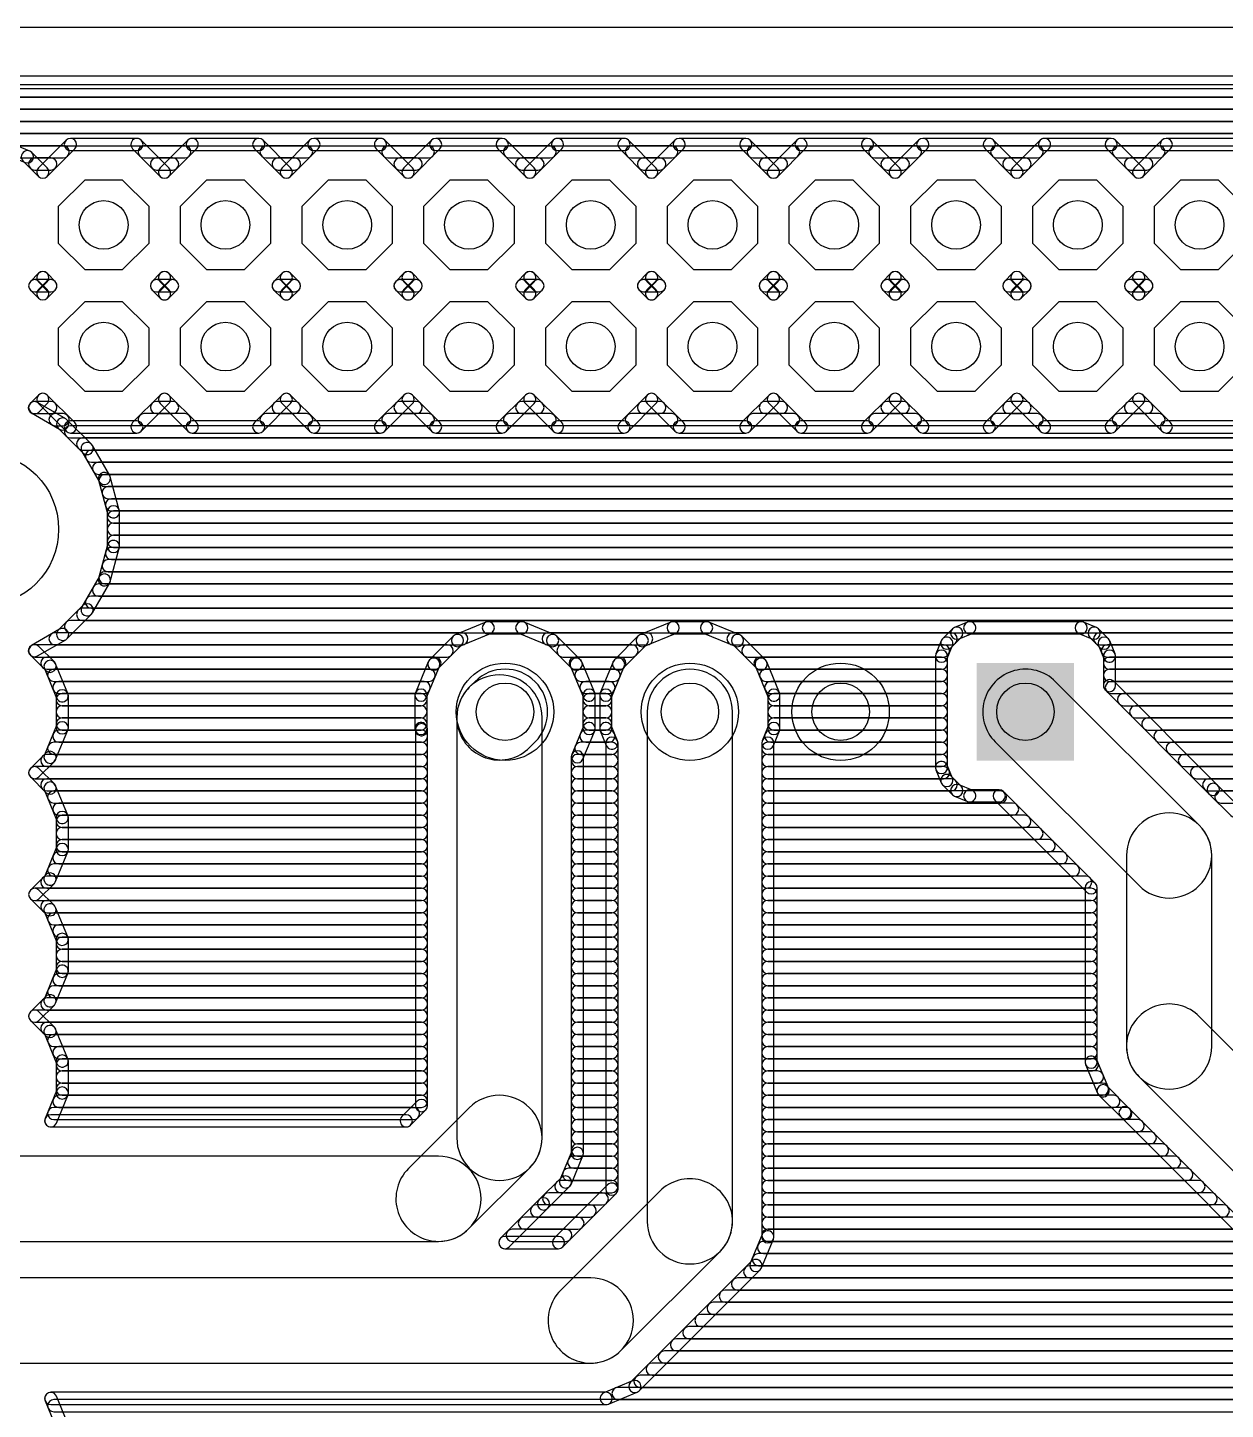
# Model space of a CAD drawing. Extents: x 5 to 83, y -5 to 101.
# Drawn here: x 31.43 to 56.42, y 71.81 to 100.64 of the extents above; entities that cross this region are included whole.
import ezdxf

# ---------------------------------------------------------------- set-up
doc = ezdxf.new("R2010")
doc.units = 0
for name, color, linetype in [('16', 175, 'CONTINUOUS'), ('17', 82, 'CONTINUOUS'), ('20', 30, 'CONTINUOUS'), ('44', 253, 'CONTINUOUS')]:
    doc.layers.add(name, color=color, linetype=linetype)

# ---------------------------------------------------------------- blocks, each defined once
blk = doc.blocks.new('OCTAGONP')
blk.add_lwpolyline([(-0.5, -0.2071), (-0.5, 0.2071), (-0.2071, 0.5), (0.2071, 0.5), (0.5, 0.2071), (0.5, -0.2071), (0.2071, -0.5), (-0.2071, -0.5)], close=True)
blk = doc.blocks.new('SQUAREP')
blk.add_solid([(-0.5, -0.5), (0.5, -0.5), (-0.5, 0.5), (0.5, 0.5)])
blk = doc.blocks.new('ROUNDP')
blk.add_circle((0, 0), 0.5)

msp = doc.modelspace()

# ---------------------------------------------------------------- linework, layer by layer
at = {"layer": '16'}
for points in [[(6.35, 99.365), (81.387, 99.365, 1), (81.387, 99.619), (6.35, 99.619, 1)], [(6.35, 99.187), (81.387, 99.187, 1), (81.387, 99.441), (6.35, 99.441, 1)], [(6.35, 98.933), (77.6534, 98.933, 1), (77.6534, 99.187), (6.35, 99.187, 1)], [(6.35, 98.679), (77.2135, 98.679, 1), (77.2135, 98.933), (6.35, 98.933, 1)], [(6.35, 98.425), (76.8928, 98.425, 1), (76.8928, 98.679), (6.35, 98.679, 1)], [(6.35, 98.171), (76.6388, 98.171, 1), (76.6388, 98.425), (6.35, 98.425, 1)], [(31.4782, 98.0585), (30.8621, 98.3137, 1), (30.7649, 98.0791), (31.381, 97.8238, 1)], [(32.2358, 98.2862), (31.6602, 97.7106, 1), (31.8398, 97.531), (32.4154, 98.1066, 1)], [(33.7144, 98.3234), (32.3256, 98.3234, 1), (32.3256, 98.0694), (33.7144, 98.0694, 1)], [(34.3798, 97.7106), (33.8042, 98.2862, 1), (33.6246, 98.1066), (34.2002, 97.531, 1)], [(34.7758, 98.2862), (34.2002, 97.7106, 1), (34.3798, 97.531), (34.9554, 98.1066, 1)], [(36.2544, 98.3234), (34.8656, 98.3234, 1), (34.8656, 98.0694), (36.2544, 98.0694, 1)], [(36.9198, 97.7106), (36.3442, 98.2862, 1), (36.1646, 98.1066), (36.7402, 97.531, 1)], [(37.3158, 98.2862), (36.7402, 97.7106, 1), (36.9198, 97.531), (37.4954, 98.1066, 1)], [(38.7944, 98.3234), (37.4056, 98.3234, 1), (37.4056, 98.0694), (38.7944, 98.0694, 1)], [(39.4598, 97.7106), (38.8842, 98.2862, 1), (38.7046, 98.1066), (39.2802, 97.531, 1)], [(39.8558, 98.2862), (39.2802, 97.7106, 1), (39.4598, 97.531), (40.0354, 98.1066, 1)], [(41.3344, 98.3234), (39.9456, 98.3234, 1), (39.9456, 98.0694), (41.3344, 98.0694, 1)], [(41.9998, 97.7106), (41.4242, 98.2862, 1), (41.2446, 98.1066), (41.8202, 97.531, 1)], [(42.3958, 98.2862), (41.8202, 97.7106, 1), (41.9998, 97.531), (42.5754, 98.1066, 1)], [(43.8744, 98.3234), (42.4856, 98.3234, 1), (42.4856, 98.0694), (43.8744, 98.0694, 1)], [(44.5398, 97.7106), (43.9642, 98.2862, 1), (43.7846, 98.1066), (44.3602, 97.531, 1)], [(44.9358, 98.2862), (44.3602, 97.7106, 1), (44.5398, 97.531), (45.1154, 98.1066, 1)], [(46.4144, 98.3234), (45.0256, 98.3234, 1), (45.0256, 98.0694), (46.4144, 98.0694, 1)], [(47.0798, 97.7106), (46.5042, 98.2862, 1), (46.3246, 98.1066), (46.9002, 97.531, 1)], [(47.4758, 98.2862), (46.9002, 97.7106, 1), (47.0798, 97.531), (47.6554, 98.1066, 1)], [(48.9544, 98.3234), (47.5656, 98.3234, 1), (47.5656, 98.0694), (48.9544, 98.0694, 1)], [(49.6198, 97.7106), (49.0442, 98.2862, 1), (48.8646, 98.1066), (49.4402, 97.531, 1)], [(50.0158, 98.2862), (49.4402, 97.7106, 1), (49.6198, 97.531), (50.1954, 98.1066, 1)], [(51.4944, 98.3234), (50.1056, 98.3234, 1), (50.1056, 98.0694), (51.4944, 98.0694, 1)], [(52.1598, 97.7106), (51.5842, 98.2862, 1), (51.4046, 98.1066), (51.9802, 97.531, 1)], [(52.5558, 98.2862), (51.9802, 97.7106, 1), (52.1598, 97.531), (52.7354, 98.1066, 1)], [(54.0344, 98.3234), (52.6456, 98.3234, 1), (52.6456, 98.0694), (54.0344, 98.0694, 1)], [(54.6998, 97.7106), (54.1242, 98.2862, 1), (53.9446, 98.1066), (54.5202, 97.531, 1)], [(55.0958, 98.2862), (54.5202, 97.7106, 1), (54.6998, 97.531), (55.2754, 98.1066, 1)], [(56.5744, 98.3234), (55.1856, 98.3234, 1), (55.1856, 98.0694), (56.5744, 98.0694, 1)], [(31.1814, 97.917), (32.1732, 97.917, 1), (32.1732, 98.171), (31.1814, 98.171, 1)], [(31.8398, 97.7106), (31.5194, 98.031, 1), (31.3398, 97.8514), (31.6602, 97.531, 1)], [(33.8668, 97.917), (34.7132, 97.917, 1), (34.7132, 98.171), (33.8668, 98.171, 1)], [(36.4068, 97.917), (37.2532, 97.917, 1), (37.2532, 98.171), (36.4068, 98.171, 1)], [(38.9468, 97.917), (39.7932, 97.917, 1), (39.7932, 98.171), (38.9468, 98.171, 1)], [(41.4868, 97.917), (42.3332, 97.917, 1), (42.3332, 98.171), (41.4868, 98.171, 1)], [(44.0268, 97.917), (44.8732, 97.917, 1), (44.8732, 98.171), (44.0268, 98.171, 1)], [(46.5668, 97.917), (47.4132, 97.917, 1), (47.4132, 98.171), (46.5668, 98.171, 1)], [(49.1068, 97.917), (49.9532, 97.917, 1), (49.9532, 98.171), (49.1068, 98.171, 1)], [(51.6468, 97.917), (52.4932, 97.917, 1), (52.4932, 98.171), (51.6468, 98.171, 1)], [(54.1868, 97.917), (55.0332, 97.917, 1), (55.0332, 98.171), (54.1868, 98.171, 1)], [(31.5808, 97.663), (31.9192, 97.663, 1), (31.9192, 97.917), (31.5808, 97.917, 1)], [(34.1208, 97.663), (34.4592, 97.663, 1), (34.4592, 97.917), (34.1208, 97.917, 1)], [(36.6608, 97.663), (36.9992, 97.663, 1), (36.9992, 97.917), (36.6608, 97.917, 1)], [(39.2008, 97.663), (39.5392, 97.663, 1), (39.5392, 97.917), (39.2008, 97.917, 1)], [(41.7408, 97.663), (42.0792, 97.663, 1), (42.0792, 97.917), (41.7408, 97.917, 1)], [(44.2808, 97.663), (44.6192, 97.663, 1), (44.6192, 97.917), (44.2808, 97.917, 1)], [(46.8208, 97.663), (47.1592, 97.663, 1), (47.1592, 97.917), (46.8208, 97.917, 1)], [(49.3608, 97.663), (49.6992, 97.663, 1), (49.6992, 97.917), (49.3608, 97.917, 1)], [(51.9008, 97.663), (52.2392, 97.663, 1), (52.2392, 97.917), (51.9008, 97.917, 1)], [(54.4408, 97.663), (54.7792, 97.663, 1), (54.7792, 97.917), (54.4408, 97.917, 1)], [(31.6706, 95.1602), (31.8398, 95.3294, 1), (31.6602, 95.509), (31.491, 95.3398, 1)], [(31.6602, 95.3294), (31.8294, 95.1602, 1), (32.009, 95.3398), (31.8398, 95.509, 1)], [(34.2106, 95.1602), (34.3798, 95.3294, 1), (34.2002, 95.509), (34.031, 95.3398, 1)], [(34.2002, 95.3294), (34.3694, 95.1602, 1), (34.549, 95.3398), (34.3798, 95.509, 1)], [(36.7506, 95.1602), (36.9198, 95.3294, 1), (36.7402, 95.509), (36.571, 95.3398, 1)], [(36.7402, 95.3294), (36.9094, 95.1602, 1), (37.089, 95.3398), (36.9198, 95.509, 1)], [(39.2906, 95.1602), (39.4598, 95.3294, 1), (39.2802, 95.509), (39.111, 95.3398, 1)], [(39.2802, 95.3294), (39.4494, 95.1602, 1), (39.629, 95.3398), (39.4598, 95.509, 1)], [(41.8306, 95.1602), (41.9998, 95.3294, 1), (41.8202, 95.509), (41.651, 95.3398, 1)], [(41.8202, 95.3294), (41.9894, 95.1602, 1), (42.169, 95.3398), (41.9998, 95.509, 1)], [(44.3706, 95.1602), (44.5398, 95.3294, 1), (44.3602, 95.509), (44.191, 95.3398, 1)], [(44.3602, 95.3294), (44.5294, 95.1602, 1), (44.709, 95.3398), (44.5398, 95.509, 1)], [(46.9106, 95.1602), (47.0798, 95.3294, 1), (46.9002, 95.509), (46.731, 95.3398, 1)], [(46.9002, 95.3294), (47.0694, 95.1602, 1), (47.249, 95.3398), (47.0798, 95.509, 1)], [(49.4506, 95.1602), (49.6198, 95.3294, 1), (49.4402, 95.509), (49.271, 95.3398, 1)], [(49.4402, 95.3294), (49.6094, 95.1602, 1), (49.789, 95.3398), (49.6198, 95.509, 1)], [(51.9906, 95.1602), (52.1598, 95.3294, 1), (51.9802, 95.509), (51.811, 95.3398, 1)], [(51.9802, 95.3294), (52.1494, 95.1602, 1), (52.329, 95.3398), (52.1598, 95.509, 1)], [(54.5306, 95.1602), (54.6998, 95.3294, 1), (54.5202, 95.509), (54.351, 95.3398, 1)], [(54.5202, 95.3294), (54.6894, 95.1602, 1), (54.869, 95.3398), (54.6998, 95.509, 1)], [(31.8398, 95.1706), (31.6706, 95.3398, 1), (31.491, 95.1602), (31.6602, 94.991, 1)], [(31.5808, 95.123), (31.9192, 95.123, 1), (31.9192, 95.377), (31.5808, 95.377, 1)], [(31.8294, 95.3398), (31.6602, 95.1706, 1), (31.8398, 94.991), (32.009, 95.1602, 1)], [(34.3798, 95.1706), (34.2106, 95.3398, 1), (34.031, 95.1602), (34.2002, 94.991, 1)], [(34.1208, 95.123), (34.4592, 95.123, 1), (34.4592, 95.377), (34.1208, 95.377, 1)], [(34.3694, 95.3398), (34.2002, 95.1706, 1), (34.3798, 94.991), (34.549, 95.1602, 1)], [(36.9198, 95.1706), (36.7506, 95.3398, 1), (36.571, 95.1602), (36.7402, 94.991, 1)], [(36.6608, 95.123), (36.9992, 95.123, 1), (36.9992, 95.377), (36.6608, 95.377, 1)], [(36.9094, 95.3398), (36.7402, 95.1706, 1), (36.9198, 94.991), (37.089, 95.1602, 1)], [(39.4598, 95.1706), (39.2906, 95.3398, 1), (39.111, 95.1602), (39.2802, 94.991, 1)], [(39.2008, 95.123), (39.5392, 95.123, 1), (39.5392, 95.377), (39.2008, 95.377, 1)], [(39.4494, 95.3398), (39.2802, 95.1706, 1), (39.4598, 94.991), (39.629, 95.1602, 1)], [(41.9998, 95.1706), (41.8306, 95.3398, 1), (41.651, 95.1602), (41.8202, 94.991, 1)], [(41.7408, 95.123), (42.0792, 95.123, 1), (42.0792, 95.377), (41.7408, 95.377, 1)], [(41.9894, 95.3398), (41.8202, 95.1706, 1), (41.9998, 94.991), (42.169, 95.1602, 1)], [(44.5398, 95.1706), (44.3706, 95.3398, 1), (44.191, 95.1602), (44.3602, 94.991, 1)], [(44.2808, 95.123), (44.6192, 95.123, 1), (44.6192, 95.377), (44.2808, 95.377, 1)], [(44.5294, 95.3398), (44.3602, 95.1706, 1), (44.5398, 94.991), (44.709, 95.1602, 1)], [(47.0798, 95.1706), (46.9106, 95.3398, 1), (46.731, 95.1602), (46.9002, 94.991, 1)], [(46.8208, 95.123), (47.1592, 95.123, 1), (47.1592, 95.377), (46.8208, 95.377, 1)], [(47.0694, 95.3398), (46.9002, 95.1706, 1), (47.0798, 94.991), (47.249, 95.1602, 1)], [(49.6198, 95.1706), (49.4506, 95.3398, 1), (49.271, 95.1602), (49.4402, 94.991, 1)], [(49.3608, 95.123), (49.6992, 95.123, 1), (49.6992, 95.377), (49.3608, 95.377, 1)], [(49.6094, 95.3398), (49.4402, 95.1706, 1), (49.6198, 94.991), (49.789, 95.1602, 1)], [(52.1598, 95.1706), (51.9906, 95.3398, 1), (51.811, 95.1602), (51.9802, 94.991, 1)], [(51.9008, 95.123), (52.2392, 95.123, 1), (52.2392, 95.377), (51.9008, 95.377, 1)], [(52.1494, 95.3398), (51.9802, 95.1706, 1), (52.1598, 94.991), (52.329, 95.1602, 1)], [(54.6998, 95.1706), (54.5306, 95.3398, 1), (54.351, 95.1602), (54.5202, 94.991, 1)], [(54.4408, 95.123), (54.7792, 95.123, 1), (54.7792, 95.377), (54.4408, 95.377, 1)], [(54.6894, 95.3398), (54.5202, 95.1706, 1), (54.6998, 94.991), (54.869, 95.1602, 1)], [(31.6654, 92.615), (31.8398, 92.7894, 1), (31.6602, 92.969), (31.4858, 92.7946, 1)], [(32.2277, 92.4749), (31.6391, 92.8148, 1), (31.5121, 92.5948), (32.1007, 92.255, 1)], [(31.5808, 92.583), (31.9192, 92.583, 1), (31.9192, 92.837), (31.5808, 92.837, 1)], [(31.6602, 92.7894), (32.2358, 92.2138, 1), (32.4154, 92.3934), (31.8398, 92.969, 1)], [(33.8042, 92.2138), (34.3798, 92.7894, 1), (34.2002, 92.969), (33.6246, 92.3934, 1)], [(34.1208, 92.583), (34.4592, 92.583, 1), (34.4592, 92.837), (34.1208, 92.837, 1)], [(34.2002, 92.7894), (34.7758, 92.2138, 1), (34.9554, 92.3934), (34.3798, 92.969, 1)], [(36.3442, 92.2138), (36.9198, 92.7894, 1), (36.7402, 92.969), (36.1646, 92.3934, 1)], [(36.6608, 92.583), (36.9992, 92.583, 1), (36.9992, 92.837), (36.6608, 92.837, 1)], [(36.7402, 92.7894), (37.3158, 92.2138, 1), (37.4954, 92.3934), (36.9198, 92.969, 1)], [(38.8842, 92.2138), (39.4598, 92.7894, 1), (39.2802, 92.969), (38.7046, 92.3934, 1)], [(39.2008, 92.583), (39.5392, 92.583, 1), (39.5392, 92.837), (39.2008, 92.837, 1)], [(39.2802, 92.7894), (39.8558, 92.2138, 1), (40.0354, 92.3934), (39.4598, 92.969, 1)], [(41.4242, 92.2138), (41.9998, 92.7894, 1), (41.8202, 92.969), (41.2446, 92.3934, 1)], [(41.7408, 92.583), (42.0792, 92.583, 1), (42.0792, 92.837), (41.7408, 92.837, 1)], [(41.8202, 92.7894), (42.3958, 92.2138, 1), (42.5754, 92.3934), (41.9998, 92.969, 1)], [(43.9642, 92.2138), (44.5398, 92.7894, 1), (44.3602, 92.969), (43.7846, 92.3934, 1)], [(44.2808, 92.583), (44.6192, 92.583, 1), (44.6192, 92.837), (44.2808, 92.837, 1)], [(44.3602, 92.7894), (44.9358, 92.2138, 1), (45.1154, 92.3934), (44.5398, 92.969, 1)], [(46.5042, 92.2138), (47.0798, 92.7894, 1), (46.9002, 92.969), (46.3246, 92.3934, 1)], [(46.8208, 92.583), (47.1592, 92.583, 1), (47.1592, 92.837), (46.8208, 92.837, 1)], [(46.9002, 92.7894), (47.4758, 92.2138, 1), (47.6554, 92.3934), (47.0798, 92.969, 1)], [(49.0442, 92.2138), (49.6198, 92.7894, 1), (49.4402, 92.969), (48.8646, 92.3934, 1)], [(49.3608, 92.583), (49.6992, 92.583, 1), (49.6992, 92.837), (49.3608, 92.837, 1)], [(49.4402, 92.7894), (50.0158, 92.2138, 1), (50.1954, 92.3934), (49.6198, 92.969, 1)], [(51.5842, 92.2138), (52.1598, 92.7894, 1), (51.9802, 92.969), (51.4046, 92.3934, 1)], [(51.9008, 92.583), (52.2392, 92.583, 1), (52.2392, 92.837), (51.9008, 92.837, 1)], [(51.9802, 92.7894), (52.5558, 92.2138, 1), (52.7354, 92.3934), (52.1598, 92.969, 1)], [(54.1242, 92.2138), (54.6998, 92.7894, 1), (54.5202, 92.969), (53.9446, 92.3934, 1)], [(54.4408, 92.583), (54.7792, 92.583, 1), (54.7792, 92.837), (54.4408, 92.837, 1)], [(54.5202, 92.7894), (55.0958, 92.2138, 1), (55.2754, 92.3934), (54.6998, 92.969, 1)], [(32.0065, 92.329), (32.1732, 92.329, 1), (32.1732, 92.583), (32.0065, 92.583, 1)], [(33.8668, 92.329), (34.7132, 92.329, 1), (34.7132, 92.583), (33.8668, 92.583, 1)], [(36.4068, 92.329), (37.2532, 92.329, 1), (37.2532, 92.583), (36.4068, 92.583, 1)], [(38.9468, 92.329), (39.7932, 92.329, 1), (39.7932, 92.583), (38.9468, 92.583, 1)], [(41.4868, 92.329), (42.3332, 92.329, 1), (42.3332, 92.583), (41.4868, 92.583, 1)], [(44.0268, 92.329), (44.8732, 92.329, 1), (44.8732, 92.583), (44.0268, 92.583, 1)], [(46.5668, 92.329), (47.4132, 92.329, 1), (47.4132, 92.583), (46.5668, 92.583, 1)], [(49.1068, 92.329), (49.9532, 92.329, 1), (49.9532, 92.583), (49.1068, 92.583, 1)], [(51.6468, 92.329), (52.4932, 92.329, 1), (52.4932, 92.583), (51.6468, 92.583, 1)], [(54.1868, 92.329), (55.0332, 92.329, 1), (55.0332, 92.583), (54.1868, 92.583, 1)], [(32.7647, 91.944), (32.254, 92.4547, 1), (32.0744, 92.2751), (32.5851, 91.7644, 1)], [(32.3256, 92.1766), (33.7144, 92.1766, 1), (33.7144, 92.4306), (32.3256, 92.4306, 1)], [(32.3272, 92.075), (77.2411, 92.075, 1), (77.2411, 92.329), (32.3272, 92.329, 1)], [(34.8656, 92.1766), (36.2544, 92.1766, 1), (36.2544, 92.4306), (34.8656, 92.4306, 1)], [(37.4056, 92.1766), (38.7944, 92.1766, 1), (38.7944, 92.4306), (37.4056, 92.4306, 1)], [(39.9456, 92.1766), (41.3344, 92.1766, 1), (41.3344, 92.4306), (39.9456, 92.4306, 1)], [(42.4856, 92.1766), (43.8744, 92.1766, 1), (43.8744, 92.4306), (42.4856, 92.4306, 1)], [(45.0256, 92.1766), (46.4144, 92.1766, 1), (46.4144, 92.4306), (45.0256, 92.4306, 1)], [(47.5656, 92.1766), (48.9544, 92.1766, 1), (48.9544, 92.4306), (47.5656, 92.4306, 1)], [(50.1056, 92.1766), (51.4944, 92.1766, 1), (51.4944, 92.4306), (50.1056, 92.4306, 1)], [(52.6456, 92.1766), (54.0344, 92.1766, 1), (54.0344, 92.4306), (52.6456, 92.4306, 1)], [(55.1856, 92.1766), (56.5744, 92.1766, 1), (56.5744, 92.4306), (55.1856, 92.4306, 1)], [(32.5812, 91.821), (77.1359, 91.821, 1), (77.1359, 92.075), (32.5812, 92.075, 1)], [(33.1461, 91.2923), (32.7849, 91.9177, 1), (32.565, 91.7907), (32.9261, 91.1653, 1)], [(32.7675, 91.567), (77.0636, 91.567, 1), (77.0636, 91.821), (32.7675, 91.821, 1)], [(32.9141, 91.313), (77.0636, 91.313, 1), (77.0636, 91.567), (32.9141, 91.567, 1)], [(33.3457, 90.564), (33.1587, 91.2616, 1), (32.9134, 91.1959), (33.1003, 90.4983, 1)], [(33.0475, 91.059), (77.0636, 91.059, 1), (77.0636, 91.313), (33.0475, 91.313, 1)], [(33.1156, 90.805), (77.1359, 90.805, 1), (77.1359, 91.059), (33.1156, 91.059, 1)], [(33.1836, 90.551), (77.2411, 90.551, 1), (77.2411, 90.805), (33.1836, 90.805, 1)], [(33.35, 89.8089), (33.35, 90.5311, 1), (33.096, 90.5311), (33.096, 89.8089, 1)], [(33.223, 90.297), (77.3852, 90.297, 1), (77.3852, 90.551), (33.223, 90.551, 1)], [(33.223, 90.043), (77.6392, 90.043, 1), (77.6392, 90.297), (33.223, 90.297, 1)], [(33.223, 89.789), (77.3852, 89.789, 1), (77.3852, 90.043), (33.223, 90.043, 1)], [(33.1587, 89.0784), (33.3457, 89.776, 1), (33.1003, 89.8417), (32.9134, 89.1441, 1)], [(33.1836, 89.535), (77.2411, 89.535, 1), (77.2411, 89.789), (33.1836, 89.789, 1)], [(33.1156, 89.281), (77.1359, 89.281, 1), (77.1359, 89.535), (33.1156, 89.535, 1)], [(32.7849, 88.4223), (33.1461, 89.0477, 1), (32.9261, 89.1747), (32.565, 88.5493, 1)], [(33.0475, 89.027), (77.0636, 89.027, 1), (77.0636, 89.281), (33.0475, 89.281, 1)], [(32.9141, 88.773), (77.0636, 88.773, 1), (77.0636, 89.027), (32.9141, 89.027, 1)], [(32.254, 87.8853), (32.7647, 88.396, 1), (32.5851, 88.5756), (32.0744, 88.0649, 1)], [(32.5812, 88.265), (77.1359, 88.265, 1), (77.1359, 88.519), (32.5812, 88.519, 1)], [(32.7675, 88.519), (77.0636, 88.519, 1), (77.0636, 88.773), (32.7675, 88.773, 1)], [(32.3272, 88.011), (77.2411, 88.011, 1), (77.2411, 88.265), (32.3272, 88.265, 1)], [(40.995, 88.2299), (40.3508, 87.9631, 1), (40.448, 87.7284), (41.0922, 87.9953, 1)], [(41.7408, 88.2396), (41.0436, 88.2396, 1), (41.0436, 87.9856), (41.7408, 87.9856, 1)], [(42.4336, 87.9631), (41.7894, 88.2299, 1), (41.6922, 87.9953), (42.3364, 87.7284, 1)], [(44.8506, 88.2299), (44.2064, 87.9631, 1), (44.3036, 87.7284), (44.9478, 87.9953, 1)], [(45.5964, 88.2396), (44.8992, 88.2396, 1), (44.8992, 87.9856), (45.5964, 87.9856, 1)], [(46.2892, 87.9631), (45.645, 88.2299, 1), (45.5478, 87.9953), (46.192, 87.7284, 1)], [(51.0367, 88.2299), (50.7659, 88.1178, 1), (50.8631, 87.8831), (51.1339, 87.9953, 1)], [(53.4103, 88.2396), (51.0853, 88.2396, 1), (51.0853, 87.9856), (53.4103, 87.9856, 1)], [(53.7297, 88.1178), (53.4589, 88.2299, 1), (53.3617, 87.9953), (53.6324, 87.8831, 1)], [(31.6391, 87.5252), (32.2277, 87.8651, 1), (32.1007, 88.085), (31.5121, 87.7452, 1)], [(32.0065, 87.757), (40.4917, 87.757, 1), (40.4917, 88.011), (32.0065, 88.011, 1)], [(40.3096, 87.9356), (39.8166, 87.4426, 1), (39.9962, 87.263), (40.4892, 87.756, 1)], [(42.2927, 87.757), (44.3473, 87.757, 1), (44.3473, 88.011), (42.2927, 88.011, 1)], [(42.9678, 87.4426), (42.4748, 87.9356, 1), (42.2952, 87.756), (42.7882, 87.263, 1)], [(44.1652, 87.9356), (43.6722, 87.4426, 1), (43.8518, 87.263), (44.3448, 87.756, 1)], [(46.1483, 87.757), (50.6981, 87.757, 1), (50.6981, 88.011), (46.1483, 88.011, 1)], [(46.8234, 87.4426), (46.3304, 87.9356, 1), (46.1508, 87.756), (46.6438, 87.263, 1)], [(50.7247, 88.0903), (50.5175, 87.8831, 1), (50.6971, 87.7034), (50.9043, 87.9107, 1)], [(53.9781, 87.8831), (53.7709, 88.0903, 1), (53.5912, 87.9107), (53.7985, 87.7034, 1)], [(53.7975, 87.757), (77.3852, 87.757, 1), (77.3852, 88.011), (53.7975, 88.011, 1)], [(31.991, 87.3994), (31.6654, 87.725, 1), (31.4858, 87.5454), (31.8114, 87.2198, 1)], [(31.5808, 87.503), (40.1837, 87.503, 1), (40.1837, 87.757), (31.5808, 87.757, 1)], [(42.6007, 87.503), (44.0393, 87.503, 1), (44.0393, 87.757), (42.6007, 87.757, 1)], [(46.4563, 87.503), (50.5397, 87.503, 1), (50.5397, 87.757), (46.4563, 87.757, 1)], [(50.49, 87.8419), (50.3779, 87.5711, 1), (50.6125, 87.4739), (50.7247, 87.7446, 1)], [(50.3682, 87.5225), (50.3682, 85.1975, 1), (50.6222, 85.1975), (50.6222, 87.5225, 1)], [(54.1177, 87.5711), (54.0056, 87.8419, 1), (53.7709, 87.7446), (53.8831, 87.4739, 1)], [(53.9559, 87.503), (77.6392, 87.503, 1), (77.6392, 87.757), (53.9559, 87.757, 1)], [(54.1274, 86.9063), (54.1274, 87.5225, 1), (53.8734, 87.5225), (53.8734, 86.9063, 1)], [(31.8348, 87.249), (39.9297, 87.249, 1), (39.9297, 87.503), (31.8348, 87.503, 1)], [(32.2737, 86.7421), (32.0185, 87.3582, 1), (31.7838, 87.261), (32.0391, 86.6449, 1)], [(39.7891, 87.4014), (39.5223, 86.7572, 1), (39.7569, 86.66), (40.0237, 87.3042, 1)], [(42.8547, 87.249), (43.7853, 87.249, 1), (43.7853, 87.503), (42.8547, 87.503, 1)], [(43.2621, 86.7572), (42.9953, 87.4014, 1), (42.7606, 87.3042), (43.0275, 86.66, 1)], [(43.6447, 87.4014), (43.3779, 86.7572, 1), (43.6125, 86.66), (43.8793, 87.3042, 1)], [(46.7103, 87.249), (50.4952, 87.249, 1), (50.4952, 87.503), (46.7103, 87.503, 1)], [(47.1177, 86.7572), (46.8509, 87.4014, 1), (46.6162, 87.3042), (46.8831, 86.66, 1)], [(54.0004, 87.249), (77.3852, 87.249, 1), (77.3852, 87.503), (54.0004, 87.503, 1)], [(31.9789, 86.995), (39.8108, 86.995, 1), (39.8108, 87.249), (31.9789, 87.249, 1)], [(41.9036, 85.6142), (42.0208, 85.7314, 1), (40.7636, 86.9886), (40.6464, 86.8714, 1)], [(42.164, 77.47), (42.164, 86.2428, 1), (40.386, 86.2428), (40.386, 77.47, 1)], [(42.9736, 86.995), (43.6664, 86.995, 1), (43.6664, 87.249), (42.9736, 87.249, 1)], [(46.1368, 75.7278), (46.1368, 86.36, 1), (44.3588, 86.36), (44.3588, 75.7278, 1)], [(46.8292, 86.995), (50.4952, 86.995, 1), (50.4952, 87.249), (46.8292, 87.249, 1)], [(51.6192, 85.7314), (54.6164, 82.7342, 1), (55.8736, 83.9914), (52.8764, 86.9886, 1)], [(54.0004, 86.995), (77.2411, 86.995, 1), (77.2411, 87.249), (54.0004, 87.249, 1)], [(32.0841, 86.741), (39.7056, 86.741, 1), (39.7056, 86.995), (32.0841, 86.995, 1)], [(32.2834, 86.0265), (32.2834, 86.6935, 1), (32.0294, 86.6935), (32.0294, 86.0265, 1)], [(39.5126, 86.7086), (39.5126, 86.0114, 1), (39.7666, 86.0114), (39.7666, 86.7086, 1)], [(43.0788, 86.741), (43.5612, 86.741, 1), (43.5612, 86.995), (43.0788, 86.995, 1)], [(43.2718, 86.0114), (43.2718, 86.7086, 1), (43.0178, 86.7086), (43.0178, 86.0114, 1)], [(43.3682, 86.7086), (43.3682, 86.0114, 1), (43.6222, 86.0114), (43.6222, 86.7086, 1)], [(46.9344, 86.741), (50.4952, 86.741, 1), (50.4952, 86.995), (46.9344, 86.995, 1)], [(47.1274, 86.0114), (47.1274, 86.7086, 1), (46.8734, 86.7086), (46.8734, 86.0114, 1)], [(56.2556, 84.8307), (54.0902, 86.9961, 1), (53.9106, 86.8165), (56.076, 84.6511, 1)], [(54.0387, 86.741), (77.1359, 86.741, 1), (77.1359, 86.995), (54.0387, 86.995, 1)], [(32.1564, 86.487), (39.6396, 86.487, 1), (39.6396, 86.741), (32.1564, 86.741, 1)], [(43.1448, 86.487), (43.4952, 86.487, 1), (43.4952, 86.741), (43.1448, 86.741, 1)], [(47.0004, 86.487), (50.4952, 86.487, 1), (50.4952, 86.741), (47.0004, 86.741, 1)], [(54.2927, 86.487), (77.0636, 86.487, 1), (77.0636, 86.741), (54.2927, 86.741, 1)], [(32.1564, 86.233), (39.6396, 86.233, 1), (39.6396, 86.487), (32.1564, 86.487, 1)], [(32.1564, 85.979), (39.6396, 85.979, 1), (39.6396, 86.233), (32.1564, 86.233, 1)], [(43.1448, 86.233), (43.4952, 86.233, 1), (43.4952, 86.487), (43.1448, 86.487, 1)], [(43.1448, 85.979), (43.4952, 85.979, 1), (43.4952, 86.233), (43.1448, 86.233, 1)], [(47.0004, 86.233), (50.4952, 86.233, 1), (50.4952, 86.487), (47.0004, 86.487, 1)], [(47.0004, 85.979), (50.4952, 85.979, 1), (50.4952, 86.233), (47.0004, 86.233, 1)], [(54.5467, 86.233), (77.0636, 86.233, 1), (77.0636, 86.487), (54.5467, 86.487, 1)], [(54.8007, 85.979), (77.0636, 85.979, 1), (77.0636, 86.233), (54.8007, 86.233, 1)], [(32.0185, 85.3618), (32.2737, 85.9779, 1), (32.0391, 86.0751), (31.7838, 85.459, 1)], [(32.0841, 85.725), (39.6494, 85.725, 1), (39.6494, 85.979), (32.0841, 85.979, 1)], [(39.5223, 85.9628), (39.5321, 85.9391, 1), (39.7667, 86.0363), (39.7569, 86.06, 1)], [(39.5224, 85.9877), (39.5224, 78.1433, 1), (39.7764, 78.1433), (39.7764, 85.9877, 1)], [(43.0179, 85.3732), (43.2621, 85.9628, 1), (43.0275, 86.06), (42.7833, 85.4704, 1)], [(43.0788, 85.725), (43.5612, 85.725, 1), (43.5612, 85.979), (43.0788, 85.979, 1)], [(43.3779, 85.9628), (43.5049, 85.6562, 1), (43.7395, 85.7534), (43.6125, 86.06, 1)], [(46.9907, 85.6562), (47.1177, 85.9628, 1), (46.8831, 86.06), (46.7561, 85.7534, 1)], [(46.9344, 85.725), (50.4952, 85.725, 1), (50.4952, 85.979), (46.9344, 85.979, 1)], [(55.0547, 85.725), (77.1359, 85.725, 1), (77.1359, 85.979), (55.0547, 85.979, 1)], [(31.9789, 85.471), (39.6494, 85.471, 1), (39.6494, 85.725), (31.9789, 85.725, 1)], [(42.9736, 85.471), (43.6222, 85.471, 1), (43.6222, 85.725), (42.9736, 85.725, 1)], [(43.4952, 85.7048), (43.4952, 76.4011, 1), (43.7492, 76.4011), (43.7492, 85.7048, 1)], [(47.0004, 75.4044), (47.0004, 85.7048, 1), (46.7464, 85.7048), (46.7464, 75.4044, 1)], [(46.8734, 85.471), (50.4952, 85.471, 1), (50.4952, 85.725), (46.8734, 85.725, 1)], [(55.3087, 85.471), (77.2411, 85.471, 1), (77.2411, 85.725), (55.3087, 85.725, 1)], [(31.6706, 85.0002), (31.991, 85.3206, 1), (31.8114, 85.5002), (31.491, 85.1798, 1)], [(31.8348, 85.217), (39.6494, 85.217, 1), (39.6494, 85.471), (31.8348, 85.471, 1)], [(43.0276, 77.1466), (43.0276, 85.4218, 1), (42.7736, 85.4218), (42.7736, 77.1466, 1)], [(42.9006, 85.217), (43.6222, 85.217, 1), (43.6222, 85.471), (42.9006, 85.471, 1)], [(46.8734, 85.217), (50.4952, 85.217, 1), (50.4952, 85.471), (46.8734, 85.471, 1)], [(55.5627, 85.217), (77.3852, 85.217, 1), (77.3852, 85.471), (55.5627, 85.471, 1)], [(31.991, 84.8594), (31.6706, 85.1798, 1), (31.491, 85.0002), (31.8114, 84.6798, 1)], [(31.5808, 84.963), (39.6494, 84.963, 1), (39.6494, 85.217), (31.5808, 85.217, 1)], [(42.9006, 84.963), (43.6222, 84.963, 1), (43.6222, 85.217), (42.9006, 85.217, 1)], [(46.8734, 84.963), (50.5397, 84.963, 1), (50.5397, 85.217), (46.8734, 85.217, 1)], [(50.3779, 85.1489), (50.49, 84.8781, 1), (50.7247, 84.9753), (50.6125, 85.2461, 1)], [(50.5175, 84.8369), (50.7247, 84.6297, 1), (50.9043, 84.8093), (50.6971, 85.0165, 1)], [(55.8167, 84.963), (77.6392, 84.963, 1), (77.6392, 85.217), (55.8167, 85.217, 1)], [(31.8348, 84.709), (39.6494, 84.709, 1), (39.6494, 84.963), (31.8348, 84.963, 1)], [(32.2737, 84.2021), (32.0185, 84.8182, 1), (31.7838, 84.721), (32.0391, 84.1049, 1)], [(42.9006, 84.709), (43.6222, 84.709, 1), (43.6222, 84.963), (42.9006, 84.963, 1)], [(46.8734, 84.709), (50.6981, 84.709, 1), (50.6981, 84.963), (46.8734, 84.963, 1)], [(50.7659, 84.6022), (51.0367, 84.4901, 1), (51.1339, 84.7247), (50.8631, 84.8369, 1)], [(56.0707, 84.709), (77.3852, 84.709, 1), (77.3852, 84.963), (56.0707, 84.963, 1)], [(56.7129, 84.3734), (56.2556, 84.8307, 1), (56.076, 84.6511), (56.5333, 84.1938, 1)], [(31.9789, 84.455), (39.6494, 84.455, 1), (39.6494, 84.709), (31.9789, 84.709, 1)], [(42.9006, 84.455), (43.6222, 84.455, 1), (43.6222, 84.709), (42.9006, 84.709, 1)], [(46.8734, 84.455), (51.7269, 84.455, 1), (51.7269, 84.709), (46.8734, 84.709, 1)], [(51.0853, 84.4804), (51.7015, 84.4804, 1), (51.7015, 84.7344), (51.0853, 84.7344, 1)], [(51.6116, 84.5176), (53.5296, 82.5996, 1), (53.7092, 82.7793), (51.7913, 84.6972, 1)], [(56.3247, 84.455), (77.2411, 84.455, 1), (77.2411, 84.709), (56.3247, 84.709, 1)], [(32.0841, 84.201), (39.6494, 84.201, 1), (39.6494, 84.455), (32.0841, 84.455, 1)], [(32.2834, 83.4865), (32.2834, 84.1535, 1), (32.0294, 84.1535), (32.0294, 83.4865, 1)], [(32.1564, 83.947), (39.6494, 83.947, 1), (39.6494, 84.201), (32.1564, 84.201, 1)], [(42.9006, 84.201), (43.6222, 84.201, 1), (43.6222, 84.455), (42.9006, 84.455, 1)], [(42.9006, 83.947), (43.6222, 83.947, 1), (43.6222, 84.201), (42.9006, 84.201, 1)], [(46.8734, 84.201), (51.9809, 84.201, 1), (51.9809, 84.455), (46.8734, 84.455, 1)], [(46.8734, 83.947), (52.2349, 83.947, 1), (52.2349, 84.201), (46.8734, 84.201, 1)], [(54.356, 83.3628), (54.356, 79.375, 1), (56.134, 79.375), (56.134, 83.3628, 1)], [(32.1564, 83.693), (39.6494, 83.693, 1), (39.6494, 83.947), (32.1564, 83.947, 1)], [(42.9006, 83.693), (43.6222, 83.693, 1), (43.6222, 83.947), (42.9006, 83.947, 1)], [(46.8734, 83.693), (52.4888, 83.693, 1), (52.4888, 83.947), (46.8734, 83.947, 1)], [(32.0185, 82.8218), (32.2737, 83.4379, 1), (32.0391, 83.5351), (31.7838, 82.919, 1)], [(32.1564, 83.439), (39.6494, 83.439, 1), (39.6494, 83.693), (32.1564, 83.693, 1)], [(42.9006, 83.439), (43.6222, 83.439, 1), (43.6222, 83.693), (42.9006, 83.693, 1)], [(46.8734, 83.439), (52.7429, 83.439, 1), (52.7429, 83.693), (46.8734, 83.693, 1)], [(32.0841, 83.185), (39.6494, 83.185, 1), (39.6494, 83.439), (32.0841, 83.439, 1)], [(42.9006, 83.185), (43.6222, 83.185, 1), (43.6222, 83.439), (42.9006, 83.439, 1)], [(46.8734, 83.185), (52.9969, 83.185, 1), (52.9969, 83.439), (46.8734, 83.439, 1)], [(31.9789, 82.931), (39.6494, 82.931, 1), (39.6494, 83.185), (31.9789, 83.185, 1)], [(42.9006, 82.931), (43.6222, 82.931, 1), (43.6222, 83.185), (42.9006, 83.185, 1)], [(46.8734, 82.931), (53.2508, 82.931, 1), (53.2508, 83.185), (46.8734, 83.185, 1)], [(31.6706, 82.4602), (31.991, 82.7806, 1), (31.8114, 82.9602), (31.491, 82.6398, 1)], [(31.8348, 82.677), (39.6494, 82.677, 1), (39.6494, 82.931), (31.8348, 82.931, 1)], [(42.9006, 82.677), (43.6222, 82.677, 1), (43.6222, 82.931), (42.9006, 82.931, 1)], [(46.8734, 82.677), (53.5049, 82.677, 1), (53.5049, 82.931), (46.8734, 82.931, 1)], [(53.4924, 82.6895), (53.4924, 79.0516, 1), (53.7464, 79.0516), (53.7464, 82.6895, 1)], [(31.991, 82.3194), (31.6706, 82.6398, 1), (31.491, 82.4602), (31.8114, 82.1398, 1)], [(31.5808, 82.423), (39.6494, 82.423, 1), (39.6494, 82.677), (31.5808, 82.677, 1)], [(42.9006, 82.423), (43.6222, 82.423, 1), (43.6222, 82.677), (42.9006, 82.677, 1)], [(46.8734, 82.423), (53.6194, 82.423, 1), (53.6194, 82.677), (46.8734, 82.677, 1)], [(31.8348, 82.169), (39.6494, 82.169, 1), (39.6494, 82.423), (31.8348, 82.423, 1)], [(32.2737, 81.6621), (32.0185, 82.2782, 1), (31.7838, 82.181), (32.0391, 81.5649, 1)], [(31.9789, 81.915), (39.6494, 81.915, 1), (39.6494, 82.169), (31.9789, 82.169, 1)], [(42.9006, 82.169), (43.6222, 82.169, 1), (43.6222, 82.423), (42.9006, 82.423, 1)], [(42.9006, 81.915), (43.6222, 81.915, 1), (43.6222, 82.169), (42.9006, 82.169, 1)], [(46.8734, 82.169), (53.6194, 82.169, 1), (53.6194, 82.423), (46.8734, 82.423, 1)], [(46.8734, 81.915), (53.6194, 81.915, 1), (53.6194, 82.169), (46.8734, 82.169, 1)], [(32.0841, 81.661), (39.6494, 81.661, 1), (39.6494, 81.915), (32.0841, 81.915, 1)], [(42.9006, 81.661), (43.6222, 81.661, 1), (43.6222, 81.915), (42.9006, 81.915, 1)], [(46.8734, 81.661), (53.6194, 81.661, 1), (53.6194, 81.915), (46.8734, 81.915, 1)], [(32.2834, 80.9465), (32.2834, 81.6135, 1), (32.0294, 81.6135), (32.0294, 80.9465, 1)], [(32.1564, 81.407), (39.6494, 81.407, 1), (39.6494, 81.661), (32.1564, 81.661, 1)], [(42.9006, 81.407), (43.6222, 81.407, 1), (43.6222, 81.661), (42.9006, 81.661, 1)], [(46.8734, 81.407), (53.6194, 81.407, 1), (53.6194, 81.661), (46.8734, 81.661, 1)], [(32.1564, 81.153), (39.6494, 81.153, 1), (39.6494, 81.407), (32.1564, 81.407, 1)], [(42.9006, 81.153), (43.6222, 81.153, 1), (43.6222, 81.407), (42.9006, 81.407, 1)], [(46.8734, 81.153), (53.6194, 81.153, 1), (53.6194, 81.407), (46.8734, 81.407, 1)], [(32.0185, 80.2818), (32.2737, 80.8979, 1), (32.0391, 80.9951), (31.7838, 80.379, 1)], [(32.1564, 80.899), (39.6494, 80.899, 1), (39.6494, 81.153), (32.1564, 81.153, 1)], [(42.9006, 80.899), (43.6222, 80.899, 1), (43.6222, 81.153), (42.9006, 81.153, 1)], [(46.8734, 80.899), (53.6194, 80.899, 1), (53.6194, 81.153), (46.8734, 81.153, 1)], [(32.0841, 80.645), (39.6494, 80.645, 1), (39.6494, 80.899), (32.0841, 80.899, 1)], [(42.9006, 80.645), (43.6222, 80.645, 1), (43.6222, 80.899), (42.9006, 80.899, 1)], [(46.8734, 80.645), (53.6194, 80.645, 1), (53.6194, 80.899), (46.8734, 80.899, 1)], [(31.6706, 79.9202), (31.991, 80.2406, 1), (31.8114, 80.4202), (31.491, 80.0998, 1)], [(31.9789, 80.391), (39.6494, 80.391, 1), (39.6494, 80.645), (31.9789, 80.645, 1)], [(42.9006, 80.391), (43.6222, 80.391, 1), (43.6222, 80.645), (42.9006, 80.645, 1)], [(46.8734, 80.391), (53.6194, 80.391, 1), (53.6194, 80.645), (46.8734, 80.645, 1)], [(31.8348, 80.137), (39.6494, 80.137, 1), (39.6494, 80.391), (31.8348, 80.391, 1)], [(42.9006, 80.137), (43.6222, 80.137, 1), (43.6222, 80.391), (42.9006, 80.391, 1)], [(46.8734, 80.137), (53.6194, 80.137, 1), (53.6194, 80.391), (46.8734, 80.391, 1)], [(54.6164, 78.7464), (59.6964, 73.6664, 1), (60.9536, 74.9236), (55.8736, 80.0036, 1)], [(31.991, 79.7794), (31.6706, 80.0998, 1), (31.491, 79.9202), (31.8114, 79.5998, 1)], [(31.5808, 79.883), (39.6494, 79.883, 1), (39.6494, 80.137), (31.5808, 80.137, 1)], [(31.8348, 79.629), (39.6494, 79.629, 1), (39.6494, 79.883), (31.8348, 79.883, 1)], [(42.9006, 79.883), (43.6222, 79.883, 1), (43.6222, 80.137), (42.9006, 80.137, 1)], [(42.9006, 79.629), (43.6222, 79.629, 1), (43.6222, 79.883), (42.9006, 79.883, 1)], [(46.8734, 79.883), (53.6194, 79.883, 1), (53.6194, 80.137), (46.8734, 80.137, 1)], [(46.8734, 79.629), (53.6194, 79.629, 1), (53.6194, 79.883), (46.8734, 79.883, 1)], [(32.2737, 79.1221), (32.0185, 79.7382, 1), (31.7838, 79.641), (32.0391, 79.0249, 1)], [(31.9789, 79.375), (39.6494, 79.375, 1), (39.6494, 79.629), (31.9789, 79.629, 1)], [(42.9006, 79.375), (43.6222, 79.375, 1), (43.6222, 79.629), (42.9006, 79.629, 1)], [(46.8734, 79.375), (53.6194, 79.375, 1), (53.6194, 79.629), (46.8734, 79.629, 1)], [(32.0841, 79.121), (39.6494, 79.121, 1), (39.6494, 79.375), (32.0841, 79.375, 1)], [(42.9006, 79.121), (43.6222, 79.121, 1), (43.6222, 79.375), (42.9006, 79.375, 1)], [(46.8734, 79.121), (53.6194, 79.121, 1), (53.6194, 79.375), (46.8734, 79.375, 1)], [(32.2834, 78.4065), (32.2834, 79.0735, 1), (32.0294, 79.0735), (32.0294, 78.4065, 1)], [(32.1564, 78.867), (39.6494, 78.867, 1), (39.6494, 79.121), (32.1564, 79.121, 1)], [(42.9006, 78.867), (43.6222, 78.867, 1), (43.6222, 79.121), (42.9006, 79.121, 1)], [(46.8734, 78.867), (53.6433, 78.867, 1), (53.6433, 79.121), (46.8734, 79.121, 1)], [(53.5021, 79.003), (53.7495, 78.4056, 1), (53.9842, 78.5028), (53.7367, 79.1002, 1)], [(32.1564, 78.613), (39.6494, 78.613, 1), (39.6494, 78.867), (32.1564, 78.867, 1)], [(42.9006, 78.613), (43.6222, 78.613, 1), (43.6222, 78.867), (42.9006, 78.867, 1)], [(46.8734, 78.613), (53.7485, 78.613, 1), (53.7485, 78.867), (46.8734, 78.867, 1)], [(32.0331, 77.777), (32.2737, 78.3579, 1), (32.0391, 78.4551), (31.7984, 77.8742, 1)], [(32.1564, 78.359), (39.6494, 78.359, 1), (39.6494, 78.613), (32.1564, 78.613, 1)], [(42.9006, 78.359), (43.6222, 78.359, 1), (43.6222, 78.613), (42.9006, 78.613, 1)], [(46.8734, 78.359), (53.8537, 78.359, 1), (53.8537, 78.613), (46.8734, 78.613, 1)], [(53.7771, 78.3644), (54.2344, 77.9071, 1), (54.414, 78.0867), (53.9567, 78.544, 1)], [(32.0841, 78.105), (39.6494, 78.105, 1), (39.6494, 78.359), (32.0841, 78.359, 1)], [(40.6336, 75.5714), (41.9036, 76.8414, 1), (40.6464, 78.0986), (39.3764, 76.8286, 1)], [(39.5596, 78.2331), (39.2418, 77.9154, 1), (39.4215, 77.7358), (39.7392, 78.0535, 1)], [(42.9006, 78.105), (43.6222, 78.105, 1), (43.6222, 78.359), (42.9006, 78.359, 1)], [(46.8734, 78.105), (54.0891, 78.105, 1), (54.0891, 78.359), (46.8734, 78.359, 1)], [(39.3317, 77.9526), (31.9158, 77.9526, 1), (31.9158, 77.6986), (39.3317, 77.6986, 1)], [(31.9789, 77.851), (39.4841, 77.851, 1), (39.4841, 78.105), (31.9789, 78.105, 1)], [(42.9006, 77.851), (43.6222, 77.851, 1), (43.6222, 78.105), (42.9006, 78.105, 1)], [(42.9006, 77.597), (43.6222, 77.597, 1), (43.6222, 77.851), (42.9006, 77.851, 1)], [(46.8734, 77.851), (54.3431, 77.851, 1), (54.3431, 78.105), (46.8734, 78.105, 1)], [(46.8734, 77.597), (54.5971, 77.597, 1), (54.5971, 77.851), (46.8734, 77.851, 1)], [(54.2344, 77.9071), (57.9363, 74.2052, 1), (58.1159, 74.3848), (54.414, 78.0867, 1)], [(42.9006, 77.343), (43.6222, 77.343, 1), (43.6222, 77.597), (42.9006, 77.597, 1)], [(46.8734, 77.343), (54.8511, 77.343, 1), (54.8511, 77.597), (46.8734, 77.597, 1)], [(42.7704, 76.5006), (43.0179, 77.098, 1), (42.7833, 77.1952), (42.5358, 76.5978, 1)], [(42.9006, 77.089), (43.6222, 77.089, 1), (43.6222, 77.343), (42.9006, 77.343, 1)], [(46.8734, 77.089), (55.1051, 77.089, 1), (55.1051, 77.343), (46.8734, 77.343, 1)], [(30.48, 75.311), (40.005, 75.311, 1), (40.005, 77.089), (30.48, 77.089, 1)], [(42.8241, 76.835), (43.6222, 76.835, 1), (43.6222, 77.089), (42.8241, 77.089, 1)], [(46.8734, 76.835), (55.3591, 76.835, 1), (55.3591, 77.089), (46.8734, 77.089, 1)], [(42.7189, 76.581), (43.6222, 76.581, 1), (43.6222, 76.835), (42.7189, 76.835, 1)], [(46.8734, 76.581), (55.6131, 76.581, 1), (55.6131, 76.835), (46.8734, 76.835, 1)], [(42.2856, 76.0021), (42.7429, 76.4594, 1), (42.5633, 76.639), (42.106, 76.1817, 1)], [(43.8086, 73.0314), (45.8764, 75.0992, 1), (44.6192, 76.3564), (42.5514, 74.2886, 1)], [(43.5324, 76.4909), (42.4168, 75.3754, 1), (42.5965, 75.1958), (43.712, 76.3113, 1)], [(42.5579, 76.327), (43.6222, 76.327, 1), (43.6222, 76.581), (42.5579, 76.581, 1)], [(46.8734, 76.327), (55.8671, 76.327, 1), (55.8671, 76.581), (46.8734, 76.581, 1)], [(41.4793, 75.1958), (42.2856, 76.0021, 1), (42.106, 76.1817), (41.2997, 75.3754, 1)], [(42.3039, 76.073), (43.4211, 76.073, 1), (43.4211, 76.327), (42.3039, 76.327, 1)], [(46.8734, 76.073), (56.1211, 76.073, 1), (56.1211, 76.327), (46.8734, 76.327, 1)], [(42.0499, 75.819), (43.1671, 75.819, 1), (43.1671, 76.073), (42.0499, 76.073, 1)], [(46.8734, 75.819), (56.3751, 75.819, 1), (56.3751, 76.073), (46.8734, 76.073, 1)], [(41.5419, 75.311), (42.6591, 75.311, 1), (42.6591, 75.565), (41.5419, 75.565, 1)], [(41.7959, 75.565), (42.9131, 75.565, 1), (42.9131, 75.819), (41.7959, 75.819, 1)], [(46.8734, 75.565), (56.629, 75.565, 1), (56.629, 75.819), (46.8734, 75.819, 1)], [(46.8734, 75.311), (56.8831, 75.311, 1), (56.8831, 75.565), (46.8734, 75.565, 1)], [(42.5067, 75.4126), (41.3895, 75.4126, 1), (41.3895, 75.1586), (42.5067, 75.1586, 1)], [(46.7432, 74.7584), (46.9907, 75.3558, 1), (46.7561, 75.453), (46.5086, 74.8556, 1)], [(46.7821, 75.057), (57.1371, 75.057, 1), (57.1371, 75.311), (46.7821, 75.311, 1)], [(46.6769, 74.803), (57.391, 74.803, 1), (57.391, 75.057), (46.6769, 75.057, 1)], [(44.1906, 72.1921), (46.7157, 74.7172, 1), (46.5361, 74.8968), (44.011, 72.3717, 1)], [(46.4949, 74.549), (57.6451, 74.549, 1), (57.6451, 74.803), (46.4949, 74.803, 1)], [(30.48, 72.771), (43.18, 72.771, 1), (43.18, 74.549), (30.48, 74.549, 1)], [(46.2409, 74.295), (57.8991, 74.295, 1), (57.8991, 74.549), (46.2409, 74.549, 1)], [(45.9869, 74.041), (57.8991, 74.041, 1), (57.8991, 74.295), (45.9869, 74.295, 1)], [(45.7329, 73.787), (57.6637, 73.787, 1), (57.6637, 74.041), (45.7329, 74.041, 1)], [(45.2249, 73.279), (57.4533, 73.279, 1), (57.4533, 73.533), (45.2249, 73.533, 1)], [(45.4789, 73.533), (57.5585, 73.533, 1), (57.5585, 73.787), (45.4789, 73.787, 1)], [(44.9709, 73.025), (57.4294, 73.025, 1), (57.4294, 73.279), (44.9709, 73.279, 1)], [(44.7169, 72.771), (57.4294, 72.771, 1), (57.4294, 73.025), (44.7169, 73.025, 1)], [(44.4629, 72.517), (57.4294, 72.517, 1), (57.4294, 72.771), (44.4629, 72.771, 1)], [(43.552, 71.9171), (44.1494, 72.1645, 1), (44.0522, 72.3992), (43.4547, 72.1517, 1)], [(44.2089, 72.263), (57.4294, 72.263, 1), (57.4294, 72.517), (44.2089, 72.517, 1)], [(32.2737, 71.5021), (32.0331, 72.083, 1), (31.7984, 71.9858), (32.0391, 71.4049, 1)], [(31.9158, 71.9074), (43.5034, 71.9074, 1), (43.5034, 72.1614), (31.9158, 72.1614, 1)], [(43.7486, 72.009), (57.4294, 72.009, 1), (57.4294, 72.263), (43.7486, 72.263, 1)], [(31.9789, 71.755), (57.4294, 71.755, 1), (57.4294, 72.009), (31.9789, 72.009, 1)]]:
    msp.add_lwpolyline(points, format="xyb", close=True, dxfattribs=at)
at = {"layer": '20'}
msp.add_line((82.53, 100.635), (5.08, 100.635), dxfattribs=at)
msp.add_circle((30.48, 90.17), 1.6, dxfattribs=at)
at = {"layer": '44'}
for centre, radius in [((33.02, 96.52), 0.508), ((35.56, 96.52), 0.508), ((38.1, 96.52), 0.508), ((40.64, 96.52), 0.508), ((43.18, 96.52), 0.508), ((45.72, 96.52), 0.508), ((48.26, 96.52), 0.508), ((50.8, 96.52), 0.508), ((53.34, 96.52), 0.508), ((55.88, 96.52), 0.508), ((33.02, 93.98), 0.508), ((35.56, 93.98), 0.508), ((38.1, 93.98), 0.508), ((40.64, 93.98), 0.508), ((43.18, 93.98), 0.508), ((45.72, 93.98), 0.508), ((48.26, 93.98), 0.508), ((50.8, 93.98), 0.508), ((53.34, 93.98), 0.508), ((55.88, 93.98), 0.508), ((41.3922, 86.36), 0.6), ((45.2478, 86.36), 0.6), ((48.3922, 86.36), 0.6), ((52.2478, 86.36), 0.6)]:
    msp.add_circle(centre, radius, dxfattribs=at)

# ---------------------------------------------------------------- block references
at = {"layer": '17', "rotation": 180}
for name, p, xscale, yscale in [('OCTAGONP', (33.02, 96.52), 1.8796, 1.8796), ('OCTAGONP', (35.56, 96.52), 1.8796, 1.8796), ('OCTAGONP', (38.1, 96.52), 1.8796, 1.8796), ('OCTAGONP', (40.64, 96.52), 1.8796, 1.8796), ('OCTAGONP', (43.18, 96.52), 1.8796, 1.8796), ('OCTAGONP', (45.72, 96.52), 1.8796, 1.8796), ('OCTAGONP', (48.26, 96.52), 1.8796, 1.8796), ('OCTAGONP', (50.8, 96.52), 1.8796, 1.8796), ('OCTAGONP', (53.34, 96.52), 1.8796, 1.8796), ('OCTAGONP', (55.88, 96.52), 1.8796, 1.8796), ('OCTAGONP', (33.02, 93.98), 1.8796, 1.8796), ('OCTAGONP', (35.56, 93.98), 1.8796, 1.8796), ('OCTAGONP', (38.1, 93.98), 1.8796, 1.8796), ('OCTAGONP', (40.64, 93.98), 1.8796, 1.8796), ('OCTAGONP', (43.18, 93.98), 1.8796, 1.8796), ('OCTAGONP', (45.72, 93.98), 1.8796, 1.8796), ('OCTAGONP', (48.26, 93.98), 1.8796, 1.8796), ('OCTAGONP', (50.8, 93.98), 1.8796, 1.8796), ('OCTAGONP', (53.34, 93.98), 1.8796, 1.8796), ('OCTAGONP', (55.88, 93.98), 1.8796, 1.8796), ('ROUNDP', (41.3922, 86.36), 2.032, 2.032), ('ROUNDP', (45.2478, 86.36), 2.032, 2.032), ('ROUNDP', (48.3922, 86.36), 2.032, 2.032), ('SQUAREP', (52.2478, 86.36), 2.032, 2.032)]:
    msp.add_blockref(name, p, dxfattribs=dict(at, xscale=xscale, yscale=yscale))

doc.saveas('drawing.dxf')
